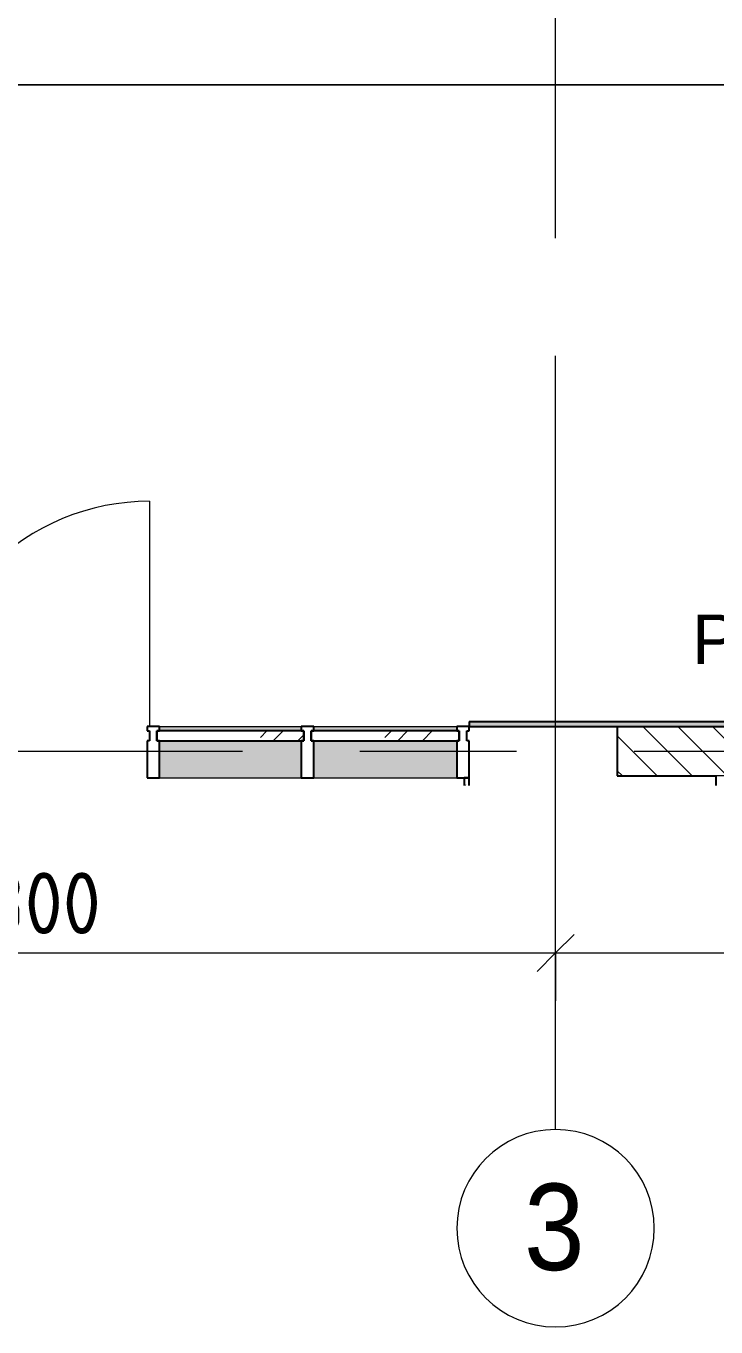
# Model space of a CAD drawing. Header units: millimetres. Extents: x 855 to 103073, y -1987 to 27400.
# Drawn here: x 28662 to 31457, y 5468 to 10738 of the extents above; entities that cross this region are included whole.
import ezdxf

# ---------------------------------------------------------------- set-up
doc = ezdxf.new("R2010")
doc.units = ezdxf.units.MM
doc.linetypes.add('Осевая', pattern=[3175, 635, -476.25, 1587.5, -476.25])
for name, color, linetype, lineweight in [('A-ANNO-DIMS', 7, 'Continuous', 9), ('A-ANNO-DIMS-100', 7, 'Continuous', 9), ('A-DOOR', 7, 'Continuous', 9), ('A-GLAZ-CURT', 7, 'Continuous', 9), ('A-GLAZ-CURT-1', 7, 'Continuous', 25), ('A-GLAZ-CWMG', 7, 'Continuous', 9), ('A-GLAZ-CWMG-2', 7, 'Continuous', 25), ('A-WALL', 7, 'Continuous', 9), ('G-ANNO-SYMB', 7, 'Continuous', 9), ('I-WALL', 7, 'Continuous', 9), ('Оси', 7, 'Continuous', 9), ('Оси-1', 7, 'Continuous', 20), ('Оси-2', 7, 'Осевая', 9)]:
    doc.layers.add(name, color=color, linetype=linetype, lineweight=lineweight)
doc.layers.add('A-WALL-4', color=7, linetype='Continuous', lineweight=25, true_color=0x3c3c3c)
doc.layers.add('A-WALL-FNSH-2', color=7, linetype='Continuous', lineweight=13, true_color=0x3c3c3c)
doc.styles.add('Arial', font='arial.ttf', dxfattribs={"width": 0.9, "height": 350})
doc.styles.add('Arial_1', font='arial.ttf', dxfattribs={"height": 200})
doc.styles.add('ISOCPEUR_3', font='isocpeur.ttf', dxfattribs={"width": 0.9, "height": 250})
doc.dimstyles.new('ISO-2_5_0_9К_БОЛЬШОЙ_3', dxfattribs={"dimscale": 304.8, "dimtxt": 248.995294, "dimasz": 0.492126, "dimexe": 0.393701, "dimexo": 0.984252, "dimgap": 0, "dimtad": 1, "dimdec": 0, "dimrnd": 10, "dimzin": 0, "dimdsep": 46, "dimtxsty": 'ISOCPEUR_3', "dimblk1": 'OBLIQUE', "dimblk2": 'OBLIQUE', "dimsah": 1, "dimcen": 0.09, "dimdle": 0.393701, "dimazin": 0, "dimtfac": 1, "dimtdec": 4, "dimtix": 1, "dimtmove": 0, "dimatfit": 3, "dimfxl": 1, "dimtvp": 1, "dimtolj": 1, "dimtzin": 0, "dimarcsym": 2})
pattern_1 = [(0, (22797.38, 0), (121.92, 30.48), [10.058, -81.382, 10.058, -81.382, -487.68]), (0, (22797.38, 0), (121.92, 30.48), [-182.88, 10.058, -172.822, 10.058, -81.382, -213.36]), (0, (22797.38, 0), (121.92, 30.48), [-457.2, 10.058, -50.902, 10.058, -142.342]), (120, (22843.1, 15.24), (-87.356454, 90.34582), [10.058, -81.382, 10.058, -81.382, -487.68]), (120, (22843.1, 15.24), (-87.356454, 90.34582), [-182.88, 10.058, -172.822, 10.058, -81.382, -213.36]), (120, (22843.1, 15.24), (-87.356454, 90.34582), [-457.2, 10.058, -50.902, 10.058, -142.342]), (240, (22858.34, 76.2), (-34.563546, -120.82582), [10.058, -81.382, 10.058, -81.382, -487.68]), (240, (22858.34, 76.2), (-34.563546, -120.82582), [-182.88, 10.058, -172.822, 10.058, -81.382, -213.36]), (240, (22858.34, 76.2), (-34.563546, -120.82582), [-457.2, 10.058, -50.902, 10.058, -142.342])]

# ---------------------------------------------------------------- blocks, each defined once
blk = doc.blocks.new('Системная панель - Стекло - 40мм-31924845-План разверток пом_ 1_02_ Этаж 1')
at = {"layer": 'A-GLAZ-CURT'}
h = blk.add_hatch(dxfattribs=at)
h.set_pattern_fill('FP_40', color=256, style=0, pattern_type=2)
h.set_pattern_definition([(225, (7420, 7783), (282.843, -282.843), [200, -600]), (225, (7620, 7883), (282.843, -282.843), [600, -200]), (225, (7220, 7983), (282.843, -282.843), [200, -600])])
h.paths.add_polyline_path([(300, 40), (-300, 40), (-300, 0), (300, 0)])
at = {"layer": 'A-GLAZ-CURT-1'}
for p, q in [((300, 40), (-300, 40)), ((-300, 40), (-300, 0)), ((-300, 0), (300, 0)), ((300, 0), (300, 40))]:
    blk.add_line(p, q, dxfattribs=at)
blk = doc.blocks.new('Прямоугольный импост - Импост структурный с накладкой - 190мм-31923628-План разверток пом_ 1_02_ Этаж 1')
at = {"layer": 'A-GLAZ-CWMG'}
for points in [[(7030, 7883), (7610, 7883), (7610, 7900), (7030, 7900)], [(7030, 7693), (7610, 7693), (7610, 7843), (7030, 7843)]]:
    blk.add_hatch(color=256, dxfattribs=at).paths.add_polyline_path(points)
for p, q in [((7030, 7900), (7610, 7900)), ((7030, 7693), (7610, 7693))]:
    blk.add_line(p, q, dxfattribs=at)
blk = doc.blocks.new('Прямоугольный импост - Импост структурный с накладкой - 190мм-31924841-План разверток пом_ 1_02_ Этаж 1')
at = {"layer": 'A-GLAZ-CWMG-2'}
for p, q in [((-25, 0), (-25, 17)), ((-25, 17), (25, 17)), ((-15, 0), (-25, 0)), ((-15, -40), (-15, 0)), ((25, 0), (15, 0)), ((15, 0), (15, -40)), ((25, 17), (25, 0)), ((-25, -190), (-25, -40)), ((-25, -40), (-15, -40)), ((15, -40), (25, -40)), ((25, -40), (25, -190)), ((25, -190), (-25, -190))]:
    blk.add_line(p, q, dxfattribs=at)
blk = doc.blocks.new('Прямоугольный импост - Импост структурный с накладкой - 190мм-32633541-План разверток пом_ 1_02_ Этаж 1')
at = {"layer": 'A-GLAZ-CWMG-2'}
for p, q in [((0, 17), (-50, 17)), ((-50, 17), (-50, 0)), ((-50, 0), (-40, 0)), ((-40, 0), (-40, -40)), ((-10, -40), (-10, 0)), ((-10, 0), (0, 0)), ((0, 0), (0, 17)), ((-40, -40), (-50, -40)), ((-50, -40), (-50, -190)), ((0, -40), (-10, -40)), ((0, -190), (0, -40)), ((-50, -190), (0, -190))]:
    blk.add_line(p, q, dxfattribs=at)
blk = doc.blocks.new('Системная панель - Стекло - 40мм-31924851-План разверток пом_ 1_02_ Этаж 1')
at = {"layer": 'A-GLAZ-CURT'}
h = blk.add_hatch(dxfattribs=at)
h.set_pattern_fill('FP_41', color=256, style=0, pattern_type=2)
h.set_pattern_definition([(225, (6792.5, 7783), (282.843, -282.843), [200, -600]), (225, (6992.5, 7883), (282.843, -282.843), [600, -200]), (225, (6592.5, 7983), (282.843, -282.843), [200, -600])])
h.paths.add_polyline_path([(297.5, 40), (-297.5, 40), (-297.5, 0), (297.5, 0)])
at = {"layer": 'A-GLAZ-CURT-1'}
for p, q in [((297.5, 40), (-297.5, 40)), ((-297.5, 40), (-297.5, 0)), ((-297.5, 0), (297.5, 0)), ((297.5, 0), (297.5, 40))]:
    blk.add_line(p, q, dxfattribs=at)
blk = doc.blocks.new('Дверь_Витражная_остекление_ - ДВН_CОШ в витраже В-6-31924853-План разверток пом_ 1_02_ Этаж 1')
at = {"layer": 'A-DOOR'}
for p, q in [((-910, -930), (-910, -17)), ((910, -910), (910, -17))]:
    blk.add_line(p, q, dxfattribs=at)
for centre, radius, start, end in [((-910, -10), 920, 270, 0), ((910, -10), 900, 180, 270)]:
    blk.add_arc(centre, radius, start, end, dxfattribs=at)
blk = doc.blocks.new('Прямоугольный импост - Импост структурный с накладкой - 190мм-31923825-План разверток пом_ 1_02_ Этаж 1')
at = {"layer": 'A-GLAZ-CWMG'}
for points in [[(6980, 7883), (6980, 7900), (6405, 7900), (6405, 7883)], [(6405, 7693), (6980, 7693), (6980, 7843), (6405, 7843)]]:
    blk.add_hatch(color=256, dxfattribs=at).paths.add_polyline_path(points)
for p, q in [((6405, 7900), (6980, 7900)), ((6405, 7693), (6980, 7693))]:
    blk.add_line(p, q, dxfattribs=at)
blk = doc.blocks.new('Прямоугольный импост - Импост структурный с накладкой - 190мм-31924844-План разверток пом_ 1_02_ Этаж 1')
at = {"layer": 'A-GLAZ-CWMG-2'}
for p, q in [((-25, 0), (-25, 17)), ((-25, 17), (25, 17)), ((-15, 0), (-25, 0)), ((-15, -40), (-15, 0)), ((25, 0), (15, 0)), ((15, 0), (15, -40)), ((25, 17), (25, 0)), ((-25, -190), (-25, -40)), ((-25, -40), (-15, -40)), ((15, -40), (25, -40)), ((25, -40), (25, -190)), ((25, -190), (-25, -190))]:
    blk.add_line(p, q, dxfattribs=at)
blk = doc.blocks.new('Ось сетки - D8-29747960-План разверток пом_ 1_02_ Этаж 1')
at = {"layer": 'Оси-1'}
for start, end in [(360, 180), (180, 360)]:
    blk.add_arc((0, 0), 4, start, end, dxfattribs=at)
blk = doc.blocks.new('DIMBLOCK40-План разверток пом_ 1_02_ Этаж 1')
at = {"layer": 'A-ANNO-DIMS-100', "lineweight": 20}
for p, q in [((21987.9, 11100), (21912.9, 11175)), ((21987.9, 11100), (22062.9, 11025)), ((21987.9, 10500), (21912.9, 10575)), ((21987.9, 10500), (22062.9, 10425))]:
    blk.add_line(p, q, dxfattribs=at)
at = {"layer": 'A-ANNO-DIMS-100'}
for p, q in [((21794, 11100), (22107.9, 11100)), ((21987.9, 11100), (21794, 11100)), ((21987.9, 11100), (21987.9, 10500)), ((32358, 10500), (21867.9, 10500)), ((21987.9, 10500), (32358, 10500))]:
    blk.add_line(p, q, dxfattribs=at)
at = {"layer": 'A-ANNO-DIMS-100', "color": 0, "insert": (21661.3, 10563), "char_height": 250, "width": 568.858, "attachment_point": 1, "rotation": 90, "line_spacing_factor": 1.149209, "style": 'ISOCPEUR_3'}
blk.add_mtext('600', dxfattribs=at)
blk = doc.blocks.new('_Oblique')
at = {"color": 0, "linetype": 'ByBlock', "lineweight": -2}
blk.add_line((-0.5, -0.5), (0.5, 0.5), dxfattribs=at)
blk = doc.blocks.new('DIMBLOCK41-План разверток пом_ 1_02_ Этаж 1')
at = {"layer": 'A-ANNO-DIMS-100', "lineweight": 20}
for p, q in [((21987.9, 10500), (21912.9, 10575)), ((21987.9, 10500), (22062.9, 10425)), ((21987.9, 7800), (21912.9, 7875)), ((21987.9, 7800), (22062.9, 7725))]:
    blk.add_line(p, q, dxfattribs=at)
at = {"layer": 'A-ANNO-DIMS-100'}
for p, q in [((32358, 10500), (21867.9, 10500)), ((21987.9, 10500), (21987.9, 7680)), ((21987.9, 10500), (32358, 10500)), ((21794, 7800), (22107.9, 7800)), ((21987.9, 7800), (21794, 7800))]:
    blk.add_line(p, q, dxfattribs=at)
at = {"layer": 'A-ANNO-DIMS-100', "color": 0, "insert": (21661.3, 8834), "char_height": 250, "width": 758.478, "attachment_point": 1, "rotation": 90, "line_spacing_factor": 1.149209, "style": 'ISOCPEUR_3'}
blk.add_mtext('2700', dxfattribs=at)
blk = doc.blocks.new('DIMBLOCK43-План разверток пом_ 1_02_ Этаж 1')
at = {"layer": 'A-ANNO-DIMS-100'}
for p, q in [((26507.4, 6789), (26507.4, 7103)), ((30807.4, 6789), (30807.4, 7103)), ((26507.4, 6983), (30807.4, 6983)), ((26507.4, 6983), (26507.4, 6789)), ((30807.4, 6983), (30807.4, 6789))]:
    blk.add_line(p, q, dxfattribs=at)
at = {"layer": 'A-ANNO-DIMS-100', "lineweight": 20}
for p, q in [((26507.4, 6983), (26582.4, 7058)), ((30807.4, 6983), (30882.4, 7058)), ((26507.4, 6983), (26432.4, 6908)), ((30807.4, 6983), (30732.4, 6908))]:
    blk.add_line(p, q, dxfattribs=at)
at = {"layer": 'A-ANNO-DIMS-100', "color": 0, "insert": (28329.4, 7309.6), "char_height": 250, "width": 787.208, "attachment_point": 1, "line_spacing_factor": 1.149209, "style": 'ISOCPEUR_3'}
blk.add_mtext('4300', dxfattribs=at)
blk = doc.blocks.new('DIMBLOCK44-План разверток пом_ 1_02_ Этаж 1')
at = {"layer": 'A-ANNO-DIMS-100'}
for p, q in [((30807.4, 6789), (30807.4, 7103)), ((35307.4, 6789), (35307.4, 7103)), ((30807.4, 6983), (35307.4, 6983)), ((30807.4, 6983), (30807.4, 6789)), ((35307.4, 6983), (35307.4, 6789))]:
    blk.add_line(p, q, dxfattribs=at)
at = {"layer": 'A-ANNO-DIMS-100', "lineweight": 20}
for p, q in [((30807.4, 6983), (30882.4, 7058)), ((35307.4, 6983), (35382.4, 7058)), ((30807.4, 6983), (30732.4, 6908)), ((35307.4, 6983), (35232.4, 6908))]:
    blk.add_line(p, q, dxfattribs=at)
at = {"layer": 'A-ANNO-DIMS-100', "color": 0, "insert": (32729.4, 7309.6), "char_height": 250, "width": 787.208, "attachment_point": 1, "line_spacing_factor": 1.149209, "style": 'ISOCPEUR_3'}
blk.add_mtext('4500', dxfattribs=at)

msp = doc.modelspace()

# ---------------------------------------------------------------- hatches: boundary and pattern name
at = {"layer": 'I-WALL'}
h = msp.add_hatch(dxfattribs=at)
h.set_pattern_fill('FP_44', color=256, style=0, pattern_type=2)
h.set_pattern_definition(pattern_1)
h.paths.add_polyline_path([(35334.3, 7900), (35557.4, 7900), (35557.4, 7920), (30457.4, 7920), (30457.4, 7900), (34690.5, 7900)])
h = msp.add_hatch(dxfattribs=at)
h.set_pattern_fill('FP_24', color=256, style=0, pattern_type=2)
h.set_pattern_definition([(135, (22797.38, 0), (-70.7107, -70.7107), [])])
h.paths.add_polyline_path([(32115.4, 7700), (35057.4, 7700), (35057.4, 7900), (31057.4, 7900), (31057.4, 7700), (31954.4, 7700)])
h = msp.add_hatch(dxfattribs=at)
h.set_pattern_fill('FP_44', color=256, style=0, pattern_type=2)
h.set_pattern_definition(pattern_1)
h.paths.add_polyline_path([(30457.4, 7661.6), (30457.4, 7693), (30437.4, 7693), (30437.4, 7661.6)])

# ---------------------------------------------------------------- linework, layer by layer
at = {"layer": 'A-WALL'}
msp.add_line((31537.4, 7700), (31457.4, 7700), dxfattribs=at)
at = {"layer": 'A-WALL-4'}
for p, q in [((35557.4, 7920), (30457.4, 7920)), ((30457.4, 7920), (30457.4, 7900)), ((30457.4, 7900), (35622.4, 7900)), ((31057.4, 7900), (31057.4, 7700)), ((31057.4, 7700), (31457.4, 7700)), ((31457.4, 7700), (31457.4, 7661.6)), ((30457.4, 7693), (30437.4, 7693)), ((30437.4, 7693), (30437.4, 7661.6)), ((30457.4, 7661.6), (30457.4, 7693))]:
    msp.add_line(p, q, dxfattribs=at)
at = {"layer": 'A-WALL-FNSH-2'}
for p, q in [((30457.4, 7921), (35622.4, 7921)), ((30457.4, 7921), (30457.4, 7920)), ((30437.4, 7690), (30436.4, 7690)), ((30436.4, 7690), (30436.4, 7661.6))]:
    msp.add_line(p, q, dxfattribs=at)
at = {"layer": 'Оси'}
msp.add_line((30807.4, 6267.7), (30807.4, 8767.7), dxfattribs=at)
at = {"layer": 'Оси-2'}
for p, q in [((30807.4, 8767.7), (30807.4, 24898.1)), ((24209.7, 10500), (40527.4, 10500)), ((23664.7, 7800), (40527.4, 7800))]:
    msp.add_line(p, q, dxfattribs=at)

# ---------------------------------------------------------------- block references
at = {"layer": 'A-DOOR', "rotation": 180}
msp.add_blockref('Дверь_Витражная_остекление_ - ДВН_CОШ в витраже В-6-31924853-План разверток пом_ 1_02_ Этаж 1', (28252.4, 7883), dxfattribs=at)
at = {"layer": 'A-GLAZ-CURT', "rotation": 180}
for name, p in [('Системная панель - Стекло - 40мм-31924851-План разверток пом_ 1_02_ Этаж 1', (29489.9, 7883)), ('Системная панель - Стекло - 40мм-31924845-План разверток пом_ 1_02_ Этаж 1', (30117.4, 7883))]:
    msp.add_blockref(name, p, dxfattribs=at)
at = {"layer": 'A-GLAZ-CWMG', "extrusion": (0, 0, -1)}
for name, p in [('Прямоугольный импост - Импост структурный с накладкой - 190мм-31924841-План разверток пом_ 1_02_ Этаж 1', (-29177.4, 7883)), ('Прямоугольный импост - Импост структурный с накладкой - 190мм-31924844-План разверток пом_ 1_02_ Этаж 1', (-29802.4, 7883))]:
    msp.add_blockref(name, p, dxfattribs=at)
at = {"layer": 'A-GLAZ-CWMG'}
for name, p in [('Прямоугольный импост - Импост структурный с накладкой - 190мм-31923825-План разверток пом_ 1_02_ Этаж 1', (22797.4, 0)), ('Прямоугольный импост - Импост структурный с накладкой - 190мм-31923628-План разверток пом_ 1_02_ Этаж 1', (22797.4, 0)), ('Прямоугольный импост - Импост структурный с накладкой - 190мм-32633541-План разверток пом_ 1_02_ Этаж 1', (30457.4, 7883))]:
    msp.add_blockref(name, p, dxfattribs=at)
at = {"layer": 'Оси-1', "xscale": 99.99999999999993, "yscale": 99.99999999999993, "zscale": 99.99999999999993}
msp.add_blockref('Ось сетки - D8-29747960-План разверток пом_ 1_02_ Этаж 1', (30807.4, 5867.7), dxfattribs=at)

# ---------------------------------------------------------------- texts
at = {"layer": 'G-ANNO-SYMB', "insert": (31360.5, 8353.9), "char_height": 200, "width": 1659.493, "attachment_point": 1, "style": 'Arial_1'}
msp.add_mtext('Развертка', dxfattribs=at)
at = {"layer": 'Оси', "insert": (30679.9, 6048.3), "char_height": 350, "width": 303.038, "attachment_point": 1, "style": 'Arial'}
msp.add_mtext('\\fArial|b0|i0|c204|p34|;\\W.9;3', dxfattribs=at)

# ---------------------------------------------------------------- dimensions: what is measured, and where the dimension line sits
at = {"layer": 'A-ANNO-DIMS'}
for base, p1, p2, override, picture, middle in [((21987.9, 10500), (22094, 11100), (32658, 10500), {"dimpost": '<>', "dimfxl": 10581.070065}, 'DIMBLOCK40-План разверток пом_ 1_02_ Этаж 1', (21862.9, 10800)), ((21987.9, 7800), (32658, 10500), (22094, 7800), {"dimpost": '<>', "dimfxl": 10903.625256}, 'DIMBLOCK41-План разверток пом_ 1_02_ Этаж 1', (21862.9, 9150))]:
    dim = msp.add_linear_dim(base=base, p1=p1, p2=p2, angle=90, dimstyle='ISO-2_5_0_9К_БОЛЬШОЙ_3', override=override, dxfattribs=at)
    dim.commit()
    dim.dimension.update_dxf_attribs({"geometry": picture, "text_midpoint": middle})
for base, p1, p2, override, picture, middle in [((30807.4, 6983), (26507.4, 7089), (30807.4, 7089), {"dimpost": '<>', "dimfxl": 4299.999972}, 'DIMBLOCK43-План разверток пом_ 1_02_ Этаж 1', (28657.4, 7108)), ((35307.4, 6983), (30807.4, 7089), (35307.4, 7089), {"dimpost": '<>', "dimfxl": 4500}, 'DIMBLOCK44-План разверток пом_ 1_02_ Этаж 1', (33057.4, 7108))]:
    dim = msp.add_linear_dim(base=base, p1=p1, p2=p2, dimstyle='ISO-2_5_0_9К_БОЛЬШОЙ_3', override=override, dxfattribs=at)
    dim.commit()
    dim.dimension.update_dxf_attribs({"geometry": picture, "text_midpoint": middle})

doc.saveas('drawing.dxf')
